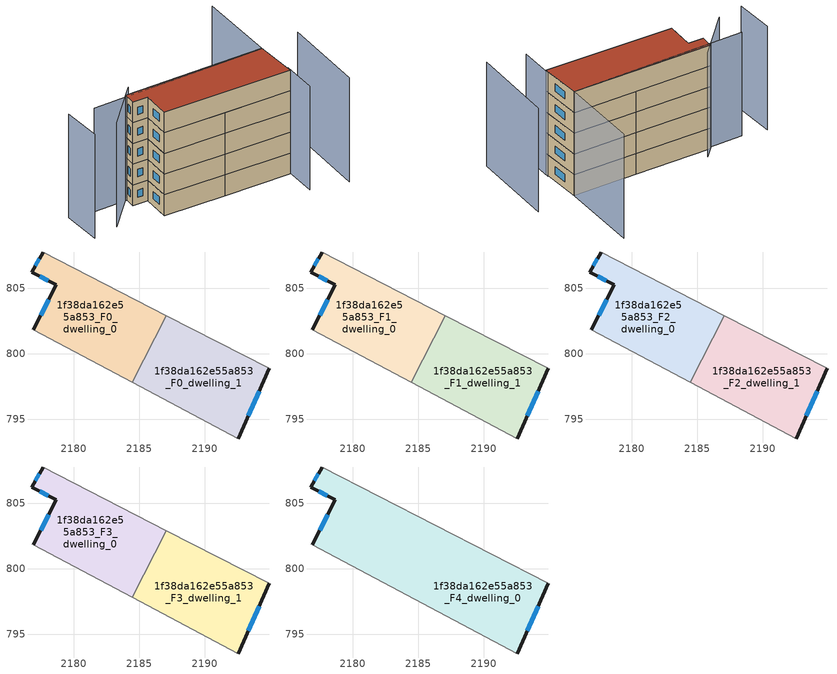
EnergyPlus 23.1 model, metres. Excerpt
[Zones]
1f38da162e55a853_F0_dwelling_0
 floor ground (EU_floor_Construction): 2187.06,802.92 2184.45,797.84 2176.89,801.84 2178.67,805.26 2176.77,806.24 2177.65,807.74 z0
 wall outside (EU_wall_Construction): 2177.65,807.74 2176.77,806.24 2178.67,805.26 2176.89,801.84 z0:3
 wall adiabatic (EU_wall_Construction): 2187.06,802.92 2177.65,807.74 / 2176.89,801.84 2184.45,797.84 z0:3
 wall to 1f38da162e55a853_F0_dwelling_1 (EU_wall_Construction): 2184.45,797.84 2187.06,802.92 z0:3
 window (EU_Window_Construction): 2178.09,804.15 2177.47,802.95 / 2177.39,805.92 2178.06,805.58 / 2177.37,807.25 2177.06,806.73 z0.98:2.02
1f38da162e55a853_F0_dwelling_1
 floor ground (EU_floor_Construction): 2194.89,798.9 2192.56,793.54 2184.45,797.84 2187.06,802.92 z0
 wall outside (EU_wall_Construction): 2192.56,793.54 2194.89,798.9 z0:3
 wall adiabatic (EU_wall_Construction): 2194.89,798.9 2187.06,802.92 / 2184.45,797.84 2192.56,793.54 z0:3
 window (EU_Window_Construction): 2193.32,795.28 2194.14,797.16 z0.98:2.02
1f38da162e55a853_F1_dwelling_0
 floor to 1f38da162e55a853_F0_dwelling_0 (EU_floor_Construction): 2187.06,802.92 2184.45,797.84 2176.89,801.84 2178.67,805.26 2176.77,806.24 2177.65,807.74 z3
 wall outside (EU_wall_Construction): 2177.65,807.74 2176.77,806.24 2178.67,805.26 2176.89,801.84 z3:6
 wall adiabatic (EU_wall_Construction): 2187.06,802.92 2177.65,807.74 / 2176.89,801.84 2184.45,797.84 z3:6
 wall to 1f38da162e55a853_F1_dwelling_1 (EU_wall_Construction): 2184.45,797.84 2187.06,802.92 z3:6
 window (EU_Window_Construction): 2178.09,804.15 2177.47,802.95 / 2177.39,805.92 2178.06,805.58 / 2177.37,807.25 2177.06,806.73 z3.98:5.02
1f38da162e55a853_F1_dwelling_1
 floor to 1f38da162e55a853_F0_dwelling_1 (EU_floor_Construction): 2194.89,798.9 2192.56,793.54 2184.45,797.84 2187.06,802.92 z3
 wall outside (EU_wall_Construction): 2192.56,793.54 2194.89,798.9 z3:6
 wall adiabatic (EU_wall_Construction): 2194.89,798.9 2187.06,802.92 / 2184.45,797.84 2192.56,793.54 z3:6
 window (EU_Window_Construction): 2193.32,795.28 2194.14,797.16 z3.98:5.02
1f38da162e55a853_F2_dwelling_0
 floor to 1f38da162e55a853_F1_dwelling_0 (EU_floor_Construction): 2187.06,802.92 2184.45,797.84 2176.89,801.84 2178.67,805.26 2176.77,806.24 2177.65,807.74 z6
 wall outside (EU_wall_Construction): 2177.65,807.74 2176.77,806.24 2178.67,805.26 2176.89,801.84 z6:9
 wall adiabatic (EU_wall_Construction): 2187.06,802.92 2177.65,807.74 / 2176.89,801.84 2184.45,797.84 z6:9
 wall to 1f38da162e55a853_F2_dwelling_1 (EU_wall_Construction): 2184.45,797.84 2187.06,802.92 z6:9
 window (EU_Window_Construction): 2178.09,804.15 2177.47,802.95 / 2177.39,805.92 2178.06,805.58 / 2177.37,807.25 2177.06,806.73 z6.98:8.02
1f38da162e55a853_F2_dwelling_1
 floor to 1f38da162e55a853_F1_dwelling_1 (EU_floor_Construction): 2194.89,798.9 2192.56,793.54 2184.45,797.84 2187.06,802.92 z6
 wall outside (EU_wall_Construction): 2192.56,793.54 2194.89,798.9 z6:9
 wall adiabatic (EU_wall_Construction): 2194.89,798.9 2187.06,802.92 / 2184.45,797.84 2192.56,793.54 z6:9
 window (EU_Window_Construction): 2193.32,795.28 2194.14,797.16 z6.98:8.02
1f38da162e55a853_F3_dwelling_0
 floor to 1f38da162e55a853_F2_dwelling_0 (EU_floor_Construction): 2187.06,802.92 2184.45,797.84 2176.89,801.84 2178.67,805.26 2176.77,806.24 2177.65,807.74 z9
 wall outside (EU_wall_Construction): 2177.65,807.74 2176.77,806.24 2178.67,805.26 2176.89,801.84 z9:12
 wall adiabatic (EU_wall_Construction): 2187.06,802.92 2177.65,807.74 / 2176.89,801.84 2184.45,797.84 z9:12
 wall to 1f38da162e55a853_F3_dwelling_1 (EU_wall_Construction): 2184.45,797.84 2187.06,802.92 z9:12
 window (EU_Window_Construction): 2178.09,804.15 2177.47,802.95 / 2177.39,805.92 2178.06,805.58 / 2177.37,807.25 2177.06,806.73 z9.98:11.02
1f38da162e55a853_F3_dwelling_1
 floor to 1f38da162e55a853_F2_dwelling_1 (EU_floor_Construction): 2194.89,798.9 2192.56,793.54 2184.45,797.84 2187.06,802.92 z9
 wall outside (EU_wall_Construction): 2192.56,793.54 2194.89,798.9 z9:12
 wall adiabatic (EU_wall_Construction): 2194.89,798.9 2187.06,802.92 / 2184.45,797.84 2192.56,793.54 z9:12
 window (EU_Window_Construction): 2193.32,795.28 2194.14,797.16 z9.98:11.02
1f38da162e55a853_F4_dwelling_0
 floor to 1f38da162e55a853_F3_dwelling_0 (EU_floor_Construction): 2187.06,802.92 2184.45,797.84 2176.89,801.84 2178.67,805.26 2176.77,806.24 2177.65,807.74 z12
 floor to 1f38da162e55a853_F3_dwelling_1 (EU_floor_Construction): 2194.89,798.9 2192.56,793.54 2184.45,797.84 2187.06,802.92 z12
 wall outside (EU_wall_Construction): 2192.56,793.54 2194.89,798.9 / 2177.65,807.74 2176.77,806.24 2178.67,805.26 2176.89,801.84 z12:15
 wall adiabatic (EU_wall_Construction): 2194.89,798.9 2177.65,807.74 / 2176.89,801.84 2192.56,793.54 z12:15
 window (EU_Window_Construction): 2193.32,795.28 2194.14,797.16 / 2178.09,804.15 2177.47,802.95 / 2177.39,805.92 2178.06,805.58 / 2177.37,807.25 2177.06,806.73 z12.98:14.02
 roof outside (EU_roof_Construction): 2192.56,793.54 2194.89,798.9 2177.65,807.74 2176.77,806.24 2178.67,805.26 2176.89,801.84 z15
shading: 2194.78,786.54 2200.19,797.07 / 2192.95,794.03 2190.73,789.71 / 2199.8,808.83 2194.89,798.9 / 2194.89,798.9 2173.28,809.58 / 2170.55,811.52 2168.39,806.53 / 2179.29,808.36 2171.91,805.56 z0:15
[Building]
EU S2 Campaign: North Axis=0; Terrain=City; Solar Distribution=FullExterior
[Site:Location]
Bologna: Latitude=44.5; Longitude=11.25; Time Zone=1; Elevation=37
[SizingPeriod:WeatherFileDays]
AnnualSizingPeriod: Begin Month=1; Begin Day of Month=1; End Month=12; End Day of Month=31; Day of Week for Start Day=Monday; Use Weather File Daylight Saving Period=No; Use Weather File Rain and Snow Indicators=No
[MATERIAL]
EU_InternalMass_Material: Roughness=MediumRough; Thickness=0.1; Conductivity=1; Density=1800; Specific Heat=900; Thermal Absorptance=0.9; Solar Absorptance=0.7; Visible Absorptance=0.7
[MATERIAL:NOMASS] Roughness=MediumRough; Thermal Absorptance=0.9; Solar Absorptance=0.7; Visible Absorptance=0.7
Name | Thermal Resistance
EU_wall_NoMass | 0.905828
EU_roof_NoMass | 0.37593
EU_floor_NoMass | 0.67114
[WINDOWMATERIAL:SIMPLEGLAZINGSYSTEM]
EU_Window_SimpleGlazing: UFactor=4.52486; Solar Heat Gain Coefficient=0.85; Visible Transmittance=0.85
[CONSTRUCTION]
EU_wall_Construction: EU_wall_NoMass
EU_roof_Construction: EU_roof_NoMass
EU_floor_Construction: EU_floor_NoMass
EU_Window_Construction: EU_Window_SimpleGlazing
EU_InternalMass_Construction: EU_InternalMass_Material
[ZONE] Type=1; Multiplier=1; Ceiling Height=autocalculate; Floor Area=autocalculate; Part of Total Floor Area=Yes
Name | Volume
1f38da162e55a853_F0_dwelling_0 | 155.664
1f38da162e55a853_F1_dwelling_0; 1f38da162e55a853_F2_dwelling_0; 1f38da162e55a853_F3_dwelling_0 | 155.665
1f38da162e55a853_F4_dwelling_0 | 311.328
1f38da162e55a853_F0_dwelling_1 | 155.667
1f38da162e55a853_F1_dwelling_1; 1f38da162e55a853_F2_dwelling_1; 1f38da162e55a853_F3_dwelling_1 | 155.668
[INTERNALMASS] Construction=EU_InternalMass_Construction
Name | Zone or ZoneList | Surface Area
1f38da162e55a853_F0_dwelling_0_EU_InternalMass | 1f38da162e55a853_F0_dwelling_0 | 51.8881
1f38da162e55a853_F0_dwelling_1_EU_InternalMass | 1f38da162e55a853_F0_dwelling_1 | 51.8895
1f38da162e55a853_F1_dwelling_0_EU_InternalMass | 1f38da162e55a853_F1_dwelling_0 | 51.8881
1f38da162e55a853_F1_dwelling_1_EU_InternalMass | 1f38da162e55a853_F1_dwelling_1 | 51.8895
1f38da162e55a853_F2_dwelling_0_EU_InternalMass | 1f38da162e55a853_F2_dwelling_0 | 51.8881
1f38da162e55a853_F2_dwelling_1_EU_InternalMass | 1f38da162e55a853_F2_dwelling_1 | 51.8895
1f38da162e55a853_F3_dwelling_0_EU_InternalMass | 1f38da162e55a853_F3_dwelling_0 | 51.8881
1f38da162e55a853_F3_dwelling_1_EU_InternalMass | 1f38da162e55a853_F3_dwelling_1 | 51.8895
1f38da162e55a853_F4_dwelling_0_EU_InternalMass | 1f38da162e55a853_F4_dwelling_0 | 103.78
[OTHEREQUIPMENT] Fuel Type=Electricity; Design Level Calculation Method=Watts/Area; Power per Zone Floor Area=1; Fraction Latent=0; Fraction Radiant=0; Fraction Lost=0; Carbon Dioxide Generation Rate=0; EndUse Subcategory=EU_Step8_InternalGains
Name | Zone or ZoneList or Space or SpaceList | Schedule
EU_Step8_InternalGain_1f38da162e55a853_F0_dwelling_0_f000 | 1f38da162e55a853_F0_dwelling_0 | EU_Step8_GainSchedule_1f38da162e55a853_F0_dwelling_0_f000
EU_Step8_InternalGain_1f38da162e55a853_F0_dwelling_1_f000 | 1f38da162e55a853_F0_dwelling_1 | EU_Step8_GainSchedule_1f38da162e55a853_F0_dwelling_1_f000
EU_Step8_InternalGain_1f38da162e55a853_F1_dwelling_0_f000 | 1f38da162e55a853_F1_dwelling_0 | EU_Step8_GainSchedule_1f38da162e55a853_F1_dwelling_0_f000
EU_Step8_InternalGain_1f38da162e55a853_F1_dwelling_1_f000 | 1f38da162e55a853_F1_dwelling_1 | EU_Step8_GainSchedule_1f38da162e55a853_F1_dwelling_1_f000
EU_Step8_InternalGain_1f38da162e55a853_F2_dwelling_0_f000 | 1f38da162e55a853_F2_dwelling_0 | EU_Step8_GainSchedule_1f38da162e55a853_F2_dwelling_0_f000
EU_Step8_InternalGain_1f38da162e55a853_F2_dwelling_1_f000 | 1f38da162e55a853_F2_dwelling_1 | EU_Step8_GainSchedule_1f38da162e55a853_F2_dwelling_1_f000
EU_Step8_InternalGain_1f38da162e55a853_F3_dwelling_0_f000 | 1f38da162e55a853_F3_dwelling_0 | EU_Step8_GainSchedule_1f38da162e55a853_F3_dwelling_0_f000
EU_Step8_InternalGain_1f38da162e55a853_F3_dwelling_1_f000 | 1f38da162e55a853_F3_dwelling_1 | EU_Step8_GainSchedule_1f38da162e55a853_F3_dwelling_1_f000
EU_Step8_InternalGain_1f38da162e55a853_F4_dwelling_0_f000 | 1f38da162e55a853_F4_dwelling_0 | EU_Step8_GainSchedule_1f38da162e55a853_F4_dwelling_0_f000
[ZONEVENTILATION:DESIGNFLOWRATE] Schedule=EU_AlwaysOn; Design Flow Rate Calculation Method=AirChanges/Hour; Air Changes per Hour=0.73129; Ventilation Type=Natural; Fan Pressure Rise=0; Fan Total Efficiency=1; Constant Term Coefficient=1; Temperature Term Coefficient=0; Velocity Term Coefficient=0; Velocity Squared Term Coefficient=0; Minimum Indoor Temperature=-100; Maximum Indoor Temperature=100; Delta Temperature=-100; Minimum Outdoor Temperature=-100; Maximum Outdoor Temperature=100; Maximum Wind Speed=40
Name | Zone or ZoneList or Space or SpaceList
EU_ConstantAir_1f38da162e55a853_F0_dwelling_0 | 1f38da162e55a853_F0_dwelling_0
EU_ConstantAir_1f38da162e55a853_F0_dwelling_1 | 1f38da162e55a853_F0_dwelling_1
EU_ConstantAir_1f38da162e55a853_F1_dwelling_0 | 1f38da162e55a853_F1_dwelling_0
EU_ConstantAir_1f38da162e55a853_F1_dwelling_1 | 1f38da162e55a853_F1_dwelling_1
EU_ConstantAir_1f38da162e55a853_F2_dwelling_0 | 1f38da162e55a853_F2_dwelling_0
EU_ConstantAir_1f38da162e55a853_F2_dwelling_1 | 1f38da162e55a853_F2_dwelling_1
EU_ConstantAir_1f38da162e55a853_F3_dwelling_0 | 1f38da162e55a853_F3_dwelling_0
EU_ConstantAir_1f38da162e55a853_F3_dwelling_1 | 1f38da162e55a853_F3_dwelling_1
EU_ConstantAir_1f38da162e55a853_F4_dwelling_0 | 1f38da162e55a853_F4_dwelling_0
[HVACTEMPLATE:THERMOSTAT] Constant Heating Setpoint=20; Constant Cooling Setpoint=50
EU_HeatOnly_1f38da162e55a853_F0_dwelling_0; EU_HeatOnly_1f38da162e55a853_F0_dwelling_1; EU_HeatOnly_1f38da162e55a853_F1_dwelling_0; EU_HeatOnly_1f38da162e55a853_F1_dwelling_1; EU_HeatOnly_1f38da162e55a853_F2_dwelling_0; EU_HeatOnly_1f38da162e55a853_F2_dwelling_1; EU_HeatOnly_1f38da162e55a853_F3_dwelling_0; EU_HeatOnly_1f38da162e55a853_F3_dwelling_1; EU_HeatOnly_1f38da162e55a853_F4_dwelling_0
[HVACTEMPLATE:ZONE:IDEALLOADSAIRSYSTEM] System Availability Schedule=EU_AlwaysOn; Maximum Heating Supply Air Temperature=50; Minimum Cooling Supply Air Temperature=13; Maximum Heating Supply Air Humidity Ratio=0.0156; Minimum Cooling Supply Air Humidity Ratio=0.0077; Heating Limit=NoLimit; Cooling Limit=NoLimit; Heating Availability Schedule=EU_AlwaysOn; Cooling Availability Schedule=EU_CoolingOff; Dehumidification Control Type=ConstantSensibleHeatRatio; Cooling Sensible Heat Ratio=0.7; Dehumidification Setpoint=60; Humidification Control Type=None; Humidification Setpoint=30; Outdoor Air Method=None; Outdoor Air Flow Rate per Person=0.00944; Outdoor Air Flow Rate per Zone Floor Area=0; Outdoor Air Flow Rate per Zone=0; Demand Controlled Ventilation Type=None; Outdoor Air Economizer Type=NoEconomizer; Heat Recovery Type=None; Sensible Heat Recovery Effectiveness=0.7; Latent Heat Recovery Effectiveness=0.65
Name | Template Thermostat
1f38da162e55a853_F0_dwelling_0 | EU_HeatOnly_1f38da162e55a853_F0_dwelling_0
1f38da162e55a853_F0_dwelling_1 | EU_HeatOnly_1f38da162e55a853_F0_dwelling_1
1f38da162e55a853_F1_dwelling_0 | EU_HeatOnly_1f38da162e55a853_F1_dwelling_0
1f38da162e55a853_F1_dwelling_1 | EU_HeatOnly_1f38da162e55a853_F1_dwelling_1
1f38da162e55a853_F2_dwelling_0 | EU_HeatOnly_1f38da162e55a853_F2_dwelling_0
1f38da162e55a853_F2_dwelling_1 | EU_HeatOnly_1f38da162e55a853_F2_dwelling_1
1f38da162e55a853_F3_dwelling_0 | EU_HeatOnly_1f38da162e55a853_F3_dwelling_0
1f38da162e55a853_F3_dwelling_1 | EU_HeatOnly_1f38da162e55a853_F3_dwelling_1
1f38da162e55a853_F4_dwelling_0 | EU_HeatOnly_1f38da162e55a853_F4_dwelling_0
[SIZING:ZONE] Zone Cooling Design Supply Air Temperature Input Method=SupplyAirTemperature; Zone Cooling Design Supply Air Temperature=13; Zone Heating Design Supply Air Temperature Input Method=SupplyAirTemperature; Zone Heating Design Supply Air Temperature=50; Zone Cooling Design Supply Air Humidity Ratio=0.008; Zone Heating Design Supply Air Humidity Ratio=0.008; Cooling Design Air Flow Method=DesignDay; Cooling Design Air Flow Rate=0; Cooling Minimum Air Flow per Zone Floor Area=0.000762; Cooling Minimum Air Flow=0; Cooling Minimum Air Flow Fraction=0.2; Heating Design Air Flow Method=DesignDay; Heating Design Air Flow Rate=0; Heating Maximum Air Flow per Zone Floor Area=0.002032; Heating Maximum Air Flow=0.141576; Heating Maximum Air Flow Fraction=0.3; Account for Dedicated Outdoor Air System=No; Dedicated Outdoor Air System Control Strategy=NeutralSupplyAir; Dedicated Outdoor Air Low Setpoint Temperature for Design=autosize; Dedicated Outdoor Air High Setpoint Temperature for Design=autosize; Zone Load Sizing Method=Sensible Load Only No Latent Load; Zone Latent Cooling Design Supply Air Humidity Ratio Input Method=HumidityRatioDifference; Zone Cooling Design Supply Air Humidity Ratio Difference=0.005; Zone Latent Heating Design Supply Air Humidity Ratio Input Method=HumidityRatioDifference; Zone Humidification Design Supply Air Humidity Ratio Difference=0.005
1f38da162e55a853_F0_dwelling_0; 1f38da162e55a853_F0_dwelling_1; 1f38da162e55a853_F1_dwelling_0; 1f38da162e55a853_F1_dwelling_1; 1f38da162e55a853_F2_dwelling_0; 1f38da162e55a853_F2_dwelling_1; 1f38da162e55a853_F3_dwelling_0; 1f38da162e55a853_F3_dwelling_1; 1f38da162e55a853_F4_dwelling_0
[SCHEDULE:CONSTANT]
Name | Hourly Value
EU_AlwaysOn | 1
EU_CoolingOff | 0
[SCHEDULE:FILE] Column Number=1; Rows to Skip at Top=0; Number of Hours of Data=8760; Column Separator=Comma; Interpolate to Timestep=No; Minutes per Item=60; Adjust Schedule for Daylight Savings=Yes
Name | File
EU_Step8_GainSchedule_1f38da162e55a853_F0_dwelling_0_f000 | ../../schedules/1f38da162e55a853/1f38da162e55a853_F0_dwelling_0_f000_gain.csv
EU_Step8_GainSchedule_1f38da162e55a853_F0_dwelling_1_f000 | ../../schedules/1f38da162e55a853/1f38da162e55a853_F0_dwelling_1_f000_gain.csv
EU_Step8_GainSchedule_1f38da162e55a853_F1_dwelling_0_f000 | ../../schedules/1f38da162e55a853/1f38da162e55a853_F1_dwelling_0_f000_gain.csv
EU_Step8_GainSchedule_1f38da162e55a853_F1_dwelling_1_f000 | ../../schedules/1f38da162e55a853/1f38da162e55a853_F1_dwelling_1_f000_gain.csv
EU_Step8_GainSchedule_1f38da162e55a853_F2_dwelling_0_f000 | ../../schedules/1f38da162e55a853/1f38da162e55a853_F2_dwelling_0_f000_gain.csv
EU_Step8_GainSchedule_1f38da162e55a853_F2_dwelling_1_f000 | ../../schedules/1f38da162e55a853/1f38da162e55a853_F2_dwelling_1_f000_gain.csv
EU_Step8_GainSchedule_1f38da162e55a853_F3_dwelling_0_f000 | ../../schedules/1f38da162e55a853/1f38da162e55a853_F3_dwelling_0_f000_gain.csv
EU_Step8_GainSchedule_1f38da162e55a853_F3_dwelling_1_f000 | ../../schedules/1f38da162e55a853/1f38da162e55a853_F3_dwelling_1_f000_gain.csv
EU_Step8_GainSchedule_1f38da162e55a853_F4_dwelling_0_f000 | ../../schedules/1f38da162e55a853/1f38da162e55a853_F4_dwelling_0_f000_gain.csv
